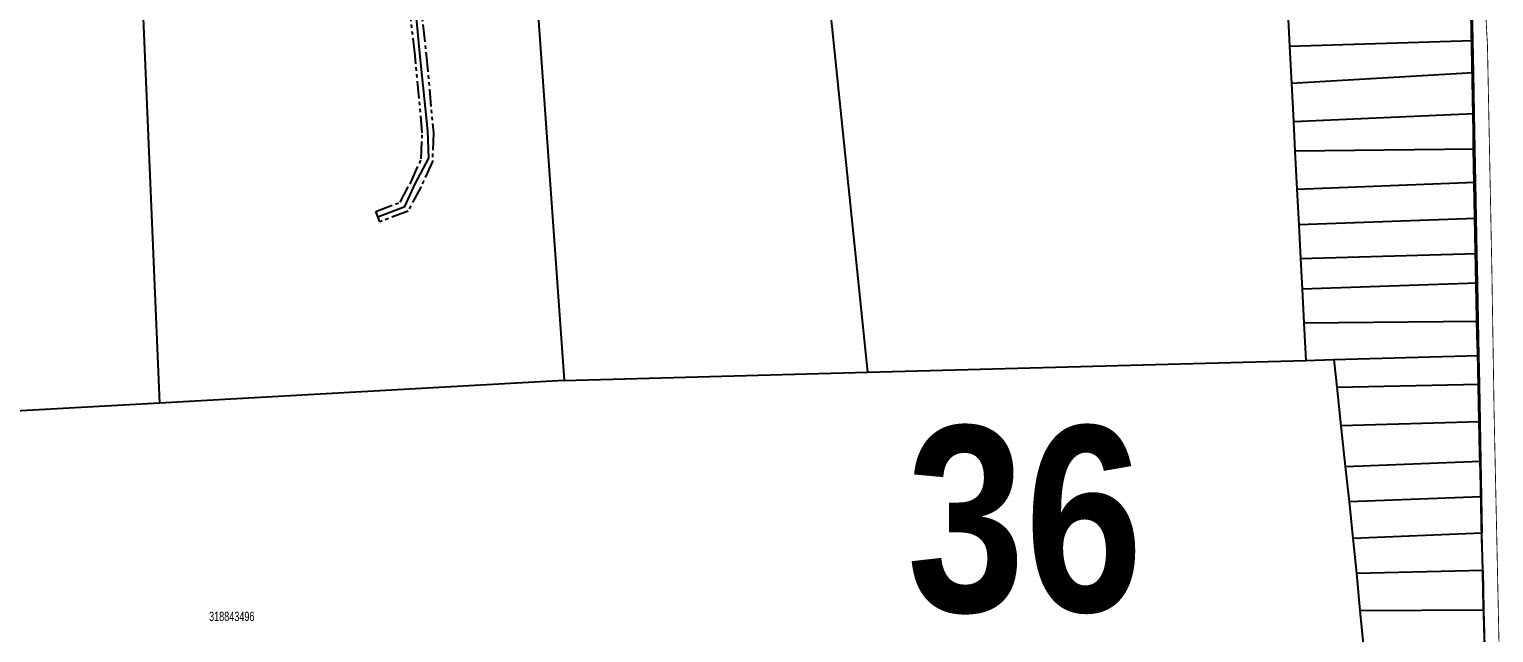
# Model space of a CAD drawing. Extents: x 204834 to 208707, y 4853033 to 4855981.
# Drawn here: x 206840 to 207156, y 4854183.8 to 4854314 of the extents above; entities that cross this region are included whole.
import ezdxf
from ezdxf.enums import TextEntityAlignment as Align

# ---------------------------------------------------------------- set-up
doc = ezdxf.new("R2010")
doc.units = 0
doc.header["$LTSCALE"] = 1.5
doc.header["$MEASUREMENT"] = 0
doc.linetypes.add('PHANTOMX2', pattern=[5, 2.5, -0.5, 0.5, -0.5, 0.5, -0.5])
for name, color, linetype in [('CD-MALHA-LOTES', 40, 'CONTINUOUS'), ('CD_TXT_QUADRA', 7, 'CONTINUOUS'), ('LM-TXT-LSF', 7, 'CONTINUOUS'), ('RU-QUADRAS', 6, 'CONTINUOUS'), ('SV-EIXO-RUA-N-PAV', 6, 'CONTINUOUS'), ('SV-RUA-NAO-PAV-S-GUIA-C-GUIA', 7, 'PHANTOMX2')]:
    doc.layers.add(name, color=color, linetype=linetype)
doc.styles.add('ARIAL', font='ARIAL.TTF')
doc.styles.get("Standard").update_dxf_attribs({"font": 'swisscbo.ttf'})

msp = doc.modelspace()

# ---------------------------------------------------------------- linework, layer by layer
at = {"layer": 'CD-MALHA-LOTES'}
for points in [[(207010.89, 4854336.93), (207020.92, 4854239.97)], [(206948.59, 4854334.06), (206955.43, 4854238.2)], [(206864.11, 4854328.33), (206868.08, 4854233.34)], [(207111.45, 4854320.55), (207111.98, 4854310.34)], [(207151.25, 4854321.76), (207151.45, 4854311.59)], [(207111.98, 4854310.34), (207151.45, 4854311.59)], [(207111.98, 4854310.34), (207112.4, 4854302.26)], [(207151.45, 4854311.59), (207151.58, 4854304.59)], [(207151.58, 4854304.59), (207112.4, 4854302.26)], [(207151.58, 4854304.59), (207151.76, 4854295.79)], [(207112.4, 4854302.26), (207112.82, 4854294.12)], [(207112.82, 4854294.12), (207151.76, 4854295.79)], [(207112.82, 4854294.12), (207113.16, 4854287.66)], [(207151.76, 4854295.79), (207151.91, 4854288.12)], [(207151.91, 4854288.12), (207113.16, 4854287.66)], [(207113.16, 4854287.66), (207113.58, 4854279.47)], [(207151.91, 4854288.12), (207152.04, 4854281.01)], [(207113.58, 4854279.47), (207152.04, 4854281.01)], [(207113.58, 4854279.47), (207113.98, 4854271.8)], [(207152.04, 4854281.01), (207152.2, 4854273.13)], [(207152.2, 4854273.13), (207113.98, 4854271.8)], [(207113.98, 4854271.8), (207114.35, 4854264.55)], [(207152.2, 4854273.13), (207152.34, 4854265.62)], [(207114.35, 4854264.55), (207152.34, 4854265.62)], [(207152.34, 4854265.62), (207152.47, 4854259.21)], [(207114.35, 4854264.55), (207114.7, 4854257.88)], [(207152.47, 4854259.21), (207114.7, 4854257.88)], [(207152.47, 4854259.21), (207152.63, 4854251.04)], [(207114.7, 4854257.88), (207115.08, 4854250.61)], [(207115.08, 4854250.61), (207152.63, 4854251.04)], [(207115.08, 4854250.61), (207115.49, 4854242.55)], [(207152.63, 4854251.04), (207152.77, 4854243.57)], [(207121.53, 4854242.72), (207152.77, 4854243.57)], [(207152.77, 4854243.57), (207152.9, 4854237.38)], [(207020.92, 4854239.97), (207115.49, 4854242.55)], [(207115.49, 4854242.55), (207121.53, 4854242.72)], [(207121.53, 4854242.72), (207122.17, 4854236.75)], [(206955.43, 4854238.2), (206868.08, 4854233.34)], [(206955.43, 4854238.2), (207020.92, 4854239.97)], [(207122.17, 4854236.75), (207152.9, 4854237.38)], [(207152.9, 4854237.38), (207153.05, 4854229.29)], [(207122.17, 4854236.75), (207123.06, 4854228.43)], [(206868.08, 4854233.34), (206621.23, 4854219.62)], [(207153.05, 4854229.29), (207123.06, 4854228.43)], [(207123.06, 4854228.43), (207124.01, 4854219.68)], [(207153.05, 4854229.29), (207153.22, 4854220.76)], [(207124.01, 4854219.68), (207153.22, 4854220.76)], [(207124.01, 4854219.68), (207124.83, 4854212)], [(207153.22, 4854220.76), (207153.37, 4854213.13)], [(207153.37, 4854213.13), (207124.83, 4854212)], [(207124.83, 4854212), (207125.68, 4854204.17)], [(207153.37, 4854213.13), (207153.52, 4854205.36)], [(207125.68, 4854204.17), (207153.52, 4854205.36)], [(207153.68, 4854197.18), (207153.52, 4854205.36)], [(207125.68, 4854204.17), (207126.41, 4854196.59)], [(207153.68, 4854197.18), (207126.41, 4854196.59)], [(207126.41, 4854196.59), (207127.17, 4854188.6)], [(207153.68, 4854197.18), (207153.88, 4854188.74)], [(207127.17, 4854188.6), (207153.88, 4854188.74)], [(207127.17, 4854188.6), (207127.94, 4854180.61)], [(207153.88, 4854188.74), (207154.08, 4854180.77)]]:
    msp.add_lwpolyline(points, dxfattribs=at)
at = {"layer": 'RU-QUADRAS', "linetype": 'Continuous'}
for points in [[(207168.92, 4853852.43, 0.003722), (207161.18, 4854345.41), (207766.87, 4854383.46), (207958.76, 4854396.31)], [(207156.17, 4854108.81, -0.004313), (207150.83, 4854342.99), (206955.64, 4854334.54), (206615.9, 4854311.48), (206621.23, 4854219.62), (206616.8, 4854219.37)]]:
    msp.add_lwpolyline(points, format="xyb", dxfattribs=at)
at = {"layer": 'SV-EIXO-RUA-N-PAV'}
msp.add_lwpolyline([(206915.23, 4854273.55), (206921.03, 4854275.77), (206923.28, 4854280.62), (206926.23, 4854286.16), (206926.05, 4854292.05), (206924.32, 4854308.84), (206923.28, 4854319.57), (206922.42, 4854328.4), (206921.9, 4854330.13), (206919.3, 4854333.77), (206916.97, 4854335.78)], dxfattribs=at)
at = {"layer": 'SV-RUA-NAO-PAV-S-GUIA-C-GUIA', "const_width": 0.18}
msp.add_lwpolyline([(206955.64, 4854335.82), (206957.32, 4854335.95), (207004.64, 4854338.73), (207018.44, 4854339.45), (207044.28, 4854339.18), (207139.51, 4854343.48), (207149.61, 4854343.77), (207151.21, 4854342.81), (207152.38, 4854341.06), (207153.17, 4854339.11), (207154.7, 4854310.52), (207155.66, 4854261.32), (207156.13, 4854231.44), (207157.28, 4854177.32)], dxfattribs=at)
at = {"layer": 'SV-RUA-NAO-PAV-S-GUIA-C-GUIA'}
for points in [[(206955.64, 4854335.82), (206921.44, 4854333.27), (206923.26, 4854329.9), (206925.65, 4854308.56), (206927.23, 4854291.67), (206927, 4854285.44), (206924.49, 4854279.9), (206921.75, 4854274.74), (206915.65, 4854272.44), (206914.8, 4854274.69)], [(206914.8, 4854274.69), (206920.05, 4854276.67), (206922.33, 4854280.96), (206924.62, 4854286), (206924.83, 4854291.61), (206923.26, 4854308.32), (206920.92, 4854329.23), (206919.85, 4854331.46), (206917.97, 4854333.06), (206910.83, 4854332.62), (206843.84, 4854328.36), (206797.48, 4854325.65)]]:
    msp.add_lwpolyline(points, dxfattribs=at)

# ---------------------------------------------------------------- texts
at = {"layer": 'CD_TXT_QUADRA', "linetype": 'Continuous', "style": 'ARIAL', "width": 0.7}
msp.add_text('318843496', height=2, dxfattribs=at).set_placement((206883.71, 4854187.3), align=Align.MIDDLE)
at = {"layer": 'LM-TXT-LSF'}
msp.add_text('36', height=40, dxfattribs=at).set_placement((207029.38, 4854188.34))

doc.saveas('drawing.dxf')
